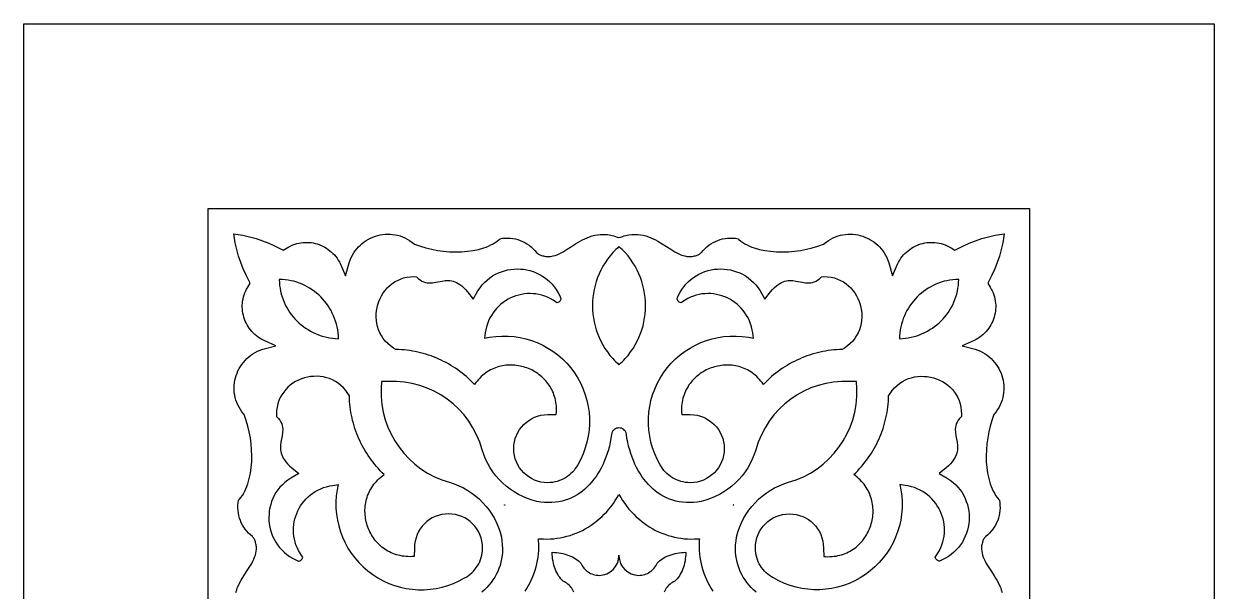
# Model space of a CAD drawing. Extents: x -250 to -100, y 226 to 376.
# Drawn here: x -250.4 to -100.4, y 304.4 to 375.9 of the extents above; entities that cross this region are included whole.
import ezdxf

# ---------------------------------------------------------------- set-up
doc = ezdxf.new("R2010")
doc.units = 0
doc.layers.add('LAYER_1', color=18, linetype='CONTINUOUS')

msp = doc.modelspace()

# ---------------------------------------------------------------- linework, layer by layer
at = {"layer": 'LAYER_1'}
for points in [[(-100.41, 225.89), (-250.41, 225.89), (-250.41, 375.89), (-100.41, 375.89)], [(-123.66, 249.14), (-175.41, 249.14), (-227.16, 249.14), (-227.16, 300.89), (-227.16, 352.64), (-175.41, 352.64), (-123.66, 352.64), (-123.66, 300.89)], [(-175.41, 332.93), (-175.2, 333.12), (-175, 333.31), (-174.81, 333.51), (-174.62, 333.71), (-174.27, 334.12), (-173.94, 334.55), (-173.64, 334.99), (-173.36, 335.44), (-173.12, 335.9), (-172.89, 336.38), (-172.7, 336.86), (-172.53, 337.35), (-172.38, 337.85), (-172.27, 338.35), (-172.18, 338.86), (-172.11, 339.37), (-172.07, 339.88), (-172.06, 340.39), (-172.07, 340.91), (-172.11, 341.42), (-172.18, 341.93), (-172.27, 342.43), (-172.39, 342.94), (-172.53, 343.43), (-172.7, 343.92), (-172.9, 344.4), (-173.12, 344.87), (-173.37, 345.34), (-173.65, 345.79), (-173.95, 346.22), (-174.27, 346.65), (-174.62, 347.06), (-174.81, 347.26), (-175, 347.45), (-175.2, 347.64), (-175.41, 347.83), (-175.61, 347.64), (-175.81, 347.45), (-176.19, 347.06), (-176.54, 346.65), (-176.87, 346.22), (-177.17, 345.79), (-177.44, 345.34), (-177.69, 344.87), (-177.91, 344.4), (-178.11, 343.92), (-178.28, 343.43), (-178.42, 342.94), (-178.54, 342.43), (-178.63, 341.93), (-178.7, 341.42), (-178.74, 340.91), (-178.75, 340.39), (-178.74, 339.88), (-178.7, 339.37), (-178.64, 338.86), (-178.55, 338.35), (-178.43, 337.85), (-178.29, 337.35), (-178.12, 336.86), (-177.92, 336.38), (-177.7, 335.9), (-177.45, 335.44), (-177.18, 334.99), (-176.87, 334.55), (-176.55, 334.12), (-176.19, 333.71), (-176.01, 333.51), (-175.81, 333.31), (-175.61, 333.12)], [(-210.74, 336.22), (-210.76, 336.6), (-210.79, 336.98), (-210.85, 337.35), (-210.92, 337.71), (-211.01, 338.07), (-211.11, 338.43), (-211.24, 338.77), (-211.37, 339.11), (-211.53, 339.44), (-211.69, 339.76), (-211.88, 340.07), (-212.07, 340.37), (-212.28, 340.67), (-212.5, 340.95), (-212.74, 341.22), (-212.98, 341.48), (-213.24, 341.73), (-213.51, 341.96), (-213.79, 342.18), (-214.08, 342.39), (-214.39, 342.59), (-214.7, 342.77), (-215.01, 342.94), (-215.34, 343.09), (-215.68, 343.23), (-216.02, 343.34), (-216.37, 343.45), (-216.73, 343.53), (-217.09, 343.6), (-217.46, 343.65), (-217.84, 343.68), (-218.22, 343.7), (-218.2, 343.32), (-218.17, 342.94), (-218.12, 342.57), (-218.05, 342.21), (-217.97, 341.85), (-217.86, 341.5), (-217.74, 341.16), (-217.61, 340.82), (-217.46, 340.5), (-217.29, 340.18), (-217.11, 339.87), (-216.91, 339.57), (-216.7, 339.28), (-216.48, 338.99), (-216.24, 338.73), (-216, 338.47), (-215.74, 338.22), (-215.47, 337.98), (-215.18, 337.76), (-214.89, 337.55), (-214.59, 337.36), (-214.28, 337.18), (-213.96, 337.01), (-213.63, 336.86), (-213.29, 336.72), (-212.94, 336.6), (-212.59, 336.49), (-212.23, 336.4), (-211.87, 336.33), (-211.5, 336.28), (-211.12, 336.24)], [(-132.6, 343.7), (-132.98, 343.68), (-133.35, 343.65), (-133.72, 343.6), (-134.08, 343.53), (-134.44, 343.45), (-134.79, 343.34), (-135.14, 343.23), (-135.47, 343.09), (-135.8, 342.94), (-136.12, 342.77), (-136.43, 342.59), (-136.73, 342.39), (-137.02, 342.18), (-137.3, 341.96), (-137.57, 341.73), (-137.83, 341.48), (-138.08, 341.22), (-138.31, 340.95), (-138.53, 340.67), (-138.74, 340.37), (-138.94, 340.07), (-139.12, 339.76), (-139.29, 339.44), (-139.44, 339.11), (-139.58, 338.77), (-139.7, 338.43), (-139.81, 338.07), (-139.89, 337.71), (-139.97, 337.35), (-140.02, 336.98), (-140.06, 336.6), (-140.07, 336.22), (-139.69, 336.24), (-139.32, 336.28), (-138.95, 336.33), (-138.58, 336.4), (-138.22, 336.49), (-137.87, 336.6), (-137.52, 336.72), (-137.19, 336.86), (-136.86, 337.01), (-136.54, 337.18), (-136.22, 337.36), (-135.92, 337.55), (-135.63, 337.76), (-135.35, 337.98), (-135.08, 338.22), (-134.82, 338.47), (-134.57, 338.73), (-134.33, 338.99), (-134.11, 339.28), (-133.9, 339.57), (-133.71, 339.87), (-133.52, 340.18), (-133.36, 340.5), (-133.21, 340.82), (-133.07, 341.16), (-132.95, 341.5), (-132.85, 341.85), (-132.76, 342.21), (-132.69, 342.57), (-132.64, 342.94), (-132.61, 343.32)], [(-189.78, 315.26), (-189.8, 315.25), (-189.82, 315.26), (-189.83, 315.28), (-189.82, 315.3), (-189.79, 315.31), (-189.78, 315.3), (-189.77, 315.28)], [(-161.04, 315.26), (-161.01, 315.25), (-160.99, 315.26), (-160.99, 315.28), (-160.99, 315.3), (-161.02, 315.31), (-161.04, 315.3), (-161.04, 315.28)], [(-175.41, 308.91), (-175.41, 308.89), (-175.41, 308.91), (-175.41, 308.95)]]:
    msp.add_lwpolyline(points, close=True, dxfattribs=at)
for points in [[(-223.68, 304.27), (-223.58, 304.59), (-223.46, 304.9), (-223.32, 305.21), (-223.18, 305.5), (-223.02, 305.79), (-222.69, 306.35), (-222.34, 306.88), (-222, 307.41), (-221.84, 307.67), (-221.69, 307.92), (-221.55, 308.18), (-221.43, 308.43), (-221.32, 308.69), (-221.23, 308.94), (-221.16, 309.2), (-221.11, 309.46), (-221.09, 309.72), (-221.09, 309.99), (-221.11, 310.12), (-221.13, 310.26), (-221.16, 310.4), (-221.2, 310.53), (-221.23, 310.64), (-221.26, 310.75), (-221.3, 310.85), (-221.35, 310.95), (-221.41, 311.05), (-221.47, 311.14), (-221.54, 311.22), (-221.61, 311.3), (-221.86, 311.51), (-222.1, 311.73), (-222.31, 311.96), (-222.51, 312.21), (-222.69, 312.48), (-222.85, 312.75), (-223, 313.04), (-223.12, 313.33), (-223.22, 313.63), (-223.3, 313.94), (-223.37, 314.25), (-223.41, 314.57), (-223.42, 314.9), (-223.42, 315.22), (-223.39, 315.55), (-223.34, 315.88), (-223.34, 315.88), (-223.23, 315.99), (-223.04, 316.23), (-222.86, 316.48), (-222.7, 316.75), (-222.55, 317.03), (-222.41, 317.32), (-222.29, 317.62), (-222.18, 317.94), (-221.99, 318.59), (-221.85, 319.28), (-221.75, 319.99), (-221.69, 320.72), (-221.68, 321.47), (-221.7, 322.23), (-221.76, 322.99), (-221.86, 323.75), (-222, 324.49), (-222.17, 325.22), (-222.38, 325.93), (-222.64, 326.66), (-222.92, 327.01), (-223.12, 327.29), (-223.29, 327.58), (-223.44, 327.88), (-223.57, 328.18), (-223.68, 328.49), (-223.77, 328.8), (-223.83, 329.11), (-223.88, 329.42), (-223.9, 329.74), (-223.91, 330.05), (-223.9, 330.37), (-223.86, 330.68), (-223.81, 330.99), (-223.74, 331.29), (-223.65, 331.59), (-223.54, 331.89), (-223.42, 332.18), (-223.27, 332.46), (-223.11, 332.73), (-222.94, 332.99), (-222.74, 333.24), (-222.53, 333.48), (-222.31, 333.71), (-222.06, 333.93), (-221.81, 334.13), (-221.53, 334.31), (-221.25, 334.48), (-220.94, 334.64), (-220.63, 334.77), (-220.29, 334.89), (-218.66, 335.34), (-220.14, 335.99), (-220.4, 336.12), (-220.64, 336.26), (-220.86, 336.41), (-221.08, 336.57), (-221.29, 336.75), (-221.48, 336.93), (-221.66, 337.12), (-221.83, 337.32), (-221.99, 337.53), (-222.14, 337.74), (-222.27, 337.97), (-222.39, 338.2), (-222.5, 338.43), (-222.59, 338.67), (-222.67, 338.92), (-222.74, 339.17), (-222.8, 339.42), (-222.84, 339.67), (-222.86, 339.93), (-222.88, 340.19), (-222.88, 340.45), (-222.86, 340.71), (-222.83, 340.96), (-222.78, 341.22), (-222.72, 341.48), (-222.65, 341.73), (-222.56, 341.99), (-222.45, 342.24), (-222.33, 342.48), (-222.19, 342.72), (-221.88, 343.2), (-222.4, 344.22), (-222.75, 345.01), (-223.07, 345.81), (-223.34, 346.62), (-223.58, 347.45), (-223.77, 348.29), (-223.92, 349.15), (-223.95, 349.43), (-223.95, 349.43), (-223.95, 349.43), (-223.67, 349.4), (-222.81, 349.25), (-221.97, 349.06), (-221.14, 348.83), (-220.33, 348.55), (-219.53, 348.24), (-218.74, 347.88), (-217.72, 347.36), (-217.24, 347.67), (-217, 347.81), (-216.75, 347.93), (-216.51, 348.04), (-216.25, 348.13), (-216, 348.2), (-215.74, 348.26), (-215.48, 348.31), (-215.22, 348.34), (-214.96, 348.36), (-214.7, 348.36), (-214.45, 348.35), (-214.19, 348.32), (-213.94, 348.28), (-213.68, 348.22), (-213.43, 348.16), (-213.19, 348.07), (-212.95, 347.98), (-212.72, 347.87), (-212.49, 347.75), (-212.26, 347.62), (-212.05, 347.47), (-211.84, 347.31), (-211.64, 347.14), (-211.45, 346.96), (-211.26, 346.77), (-211.09, 346.56), (-210.93, 346.35), (-210.78, 346.12), (-210.64, 345.88), (-210.51, 345.63), (-209.86, 344.14), (-209.4, 345.78), (-209.29, 346.11), (-209.15, 346.43), (-209, 346.73), (-208.83, 347.02), (-208.65, 347.29), (-208.45, 347.55), (-208.23, 347.79), (-208, 348.01), (-207.76, 348.22), (-207.51, 348.42), (-207.25, 348.6), (-206.98, 348.76), (-206.7, 348.9), (-206.41, 349.02), (-206.11, 349.13), (-205.81, 349.22), (-205.51, 349.29), (-205.2, 349.34), (-204.88, 349.38), (-204.57, 349.39), (-204.25, 349.39), (-203.94, 349.36), (-203.63, 349.31), (-203.31, 349.25), (-203, 349.16), (-202.7, 349.05), (-202.4, 348.92), (-202.1, 348.77), (-201.81, 348.6), (-201.53, 348.4), (-201.18, 348.12), (-200.44, 347.86), (-199.74, 347.65), (-199.01, 347.48), (-198.26, 347.35), (-197.51, 347.25), (-196.75, 347.18), (-195.99, 347.16), (-195.24, 347.18), (-194.51, 347.23), (-193.79, 347.33), (-193.11, 347.47), (-192.46, 347.66), (-192.14, 347.77), (-191.84, 347.89), (-191.55, 348.03), (-191.27, 348.18), (-191, 348.34), (-190.75, 348.52), (-190.51, 348.71), (-190.4, 348.82), (-190.4, 348.82), (-190.07, 348.87), (-189.74, 348.9), (-189.42, 348.9), (-189.09, 348.89), (-188.77, 348.85), (-188.46, 348.79), (-188.15, 348.7), (-187.85, 348.6), (-187.55, 348.48), (-187.27, 348.34), (-187, 348.17), (-186.73, 347.99), (-186.48, 347.79), (-186.25, 347.58), (-186.02, 347.34), (-185.82, 347.09), (-185.74, 347.02), (-185.65, 346.95), (-185.56, 346.89), (-185.47, 346.84), (-185.37, 346.79), (-185.27, 346.74), (-185.16, 346.71), (-185.05, 346.68), (-184.91, 346.64), (-184.78, 346.61), (-184.64, 346.59), (-184.51, 346.58), (-184.24, 346.57), (-183.98, 346.59), (-183.72, 346.64), (-183.46, 346.71), (-183.2, 346.8), (-182.95, 346.91), (-182.69, 347.04), (-182.44, 347.17), (-181.93, 347.49), (-181.4, 347.82), (-180.87, 348.17), (-180.59, 348.34), (-180.31, 348.5), (-180.02, 348.66), (-179.72, 348.81), (-179.42, 348.94), (-179.11, 349.06), (-178.79, 349.17), (-178.46, 349.25), (-178.12, 349.31), (-177.77, 349.35), (-177.41, 349.36), (-177.04, 349.35), (-176.85, 349.33), (-176.65, 349.3), (-176.45, 349.26), (-176.25, 349.22), (-176.05, 349.17), (-175.84, 349.1), (-175.62, 349.03), (-175.41, 348.95), (-175.19, 349.03), (-174.98, 349.1), (-174.77, 349.17), (-174.56, 349.22), (-174.36, 349.26), (-174.16, 349.3), (-173.78, 349.35), (-173.4, 349.36), (-173.04, 349.35), (-172.69, 349.31), (-172.35, 349.25), (-172.02, 349.17), (-171.7, 349.06), (-171.39, 348.94), (-171.09, 348.81), (-170.79, 348.66), (-170.51, 348.5), (-169.95, 348.17), (-169.41, 347.82), (-168.89, 347.49), (-168.63, 347.33), (-168.37, 347.17), (-168.12, 347.04), (-167.86, 346.91), (-167.61, 346.8), (-167.35, 346.71), (-167.1, 346.64), (-166.84, 346.59), (-166.57, 346.57), (-166.31, 346.58), (-166.17, 346.59), (-166.04, 346.61), (-165.9, 346.64), (-165.76, 346.68), (-165.65, 346.71), (-165.55, 346.74), (-165.44, 346.79), (-165.35, 346.84), (-165.25, 346.89), (-165.16, 346.95), (-165.08, 347.02), (-165, 347.09), (-164.79, 347.34), (-164.57, 347.58), (-164.33, 347.79), (-164.08, 347.99), (-163.82, 348.17), (-163.54, 348.34), (-163.26, 348.48), (-162.97, 348.6), (-162.67, 348.7), (-162.36, 348.79), (-162.04, 348.85), (-161.72, 348.89), (-161.4, 348.9), (-161.07, 348.9), (-160.74, 348.87), (-160.41, 348.82), (-160.41, 348.82), (-160.3, 348.71), (-160.06, 348.52), (-159.81, 348.34), (-159.55, 348.18), (-159.27, 348.03), (-158.98, 347.89), (-158.67, 347.77), (-158.36, 347.66), (-157.71, 347.47), (-157.02, 347.33), (-156.31, 347.23), (-155.57, 347.18), (-154.82, 347.16), (-154.06, 347.18), (-153.3, 347.25), (-152.55, 347.35), (-151.8, 347.48), (-151.08, 347.65), (-150.37, 347.86), (-149.63, 348.12), (-149.29, 348.4), (-149, 348.6), (-148.71, 348.77), (-148.42, 348.92), (-148.11, 349.05), (-147.81, 349.16), (-147.5, 349.25), (-147.19, 349.31), (-146.87, 349.36), (-146.56, 349.39), (-146.24, 349.39), (-145.93, 349.38), (-145.62, 349.34), (-145.31, 349.29), (-145, 349.22), (-144.7, 349.13), (-144.41, 349.02), (-144.12, 348.9), (-143.84, 348.76), (-143.57, 348.6), (-143.3, 348.42), (-143.05, 348.22), (-142.81, 348.01), (-142.58, 347.79), (-142.37, 347.55), (-142.17, 347.29), (-141.98, 347.02), (-141.81, 346.73), (-141.66, 346.43), (-141.53, 346.11), (-141.41, 345.78), (-140.96, 344.14), (-140.3, 345.63), (-140.18, 345.88), (-140.04, 346.12), (-139.89, 346.35), (-139.72, 346.56), (-139.55, 346.77), (-139.37, 346.96), (-139.18, 347.14), (-138.98, 347.31), (-138.77, 347.47), (-138.55, 347.62), (-138.33, 347.75), (-138.1, 347.87), (-137.86, 347.98), (-137.62, 348.07), (-137.38, 348.16), (-137.13, 348.22), (-136.88, 348.28), (-136.62, 348.32), (-136.37, 348.35), (-136.11, 348.36), (-135.85, 348.36), (-135.59, 348.34), (-135.33, 348.31), (-135.07, 348.26), (-134.82, 348.2), (-134.56, 348.13), (-134.31, 348.04), (-134.06, 347.93), (-133.81, 347.81), (-133.57, 347.67), (-133.09, 347.36), (-132.07, 347.88), (-131.29, 348.24), (-130.49, 348.55), (-129.67, 348.83), (-128.84, 349.06), (-128, 349.25), (-127.15, 349.4), (-126.86, 349.43), (-126.86, 349.43), (-126.86, 349.43), (-126.9, 349.15), (-127.05, 348.29), (-127.24, 347.45), (-127.47, 346.62), (-127.74, 345.81), (-128.06, 345.01), (-128.41, 344.22), (-128.94, 343.2), (-128.63, 342.72), (-128.49, 342.48), (-128.37, 342.24), (-128.26, 341.99), (-128.17, 341.73), (-128.09, 341.48), (-128.03, 341.22), (-127.99, 340.96), (-127.95, 340.71), (-127.94, 340.45), (-127.94, 340.19), (-127.95, 339.93), (-127.98, 339.67), (-128.02, 339.42), (-128.07, 339.17), (-128.14, 338.92), (-128.22, 338.67), (-128.32, 338.43), (-128.42, 338.2), (-128.54, 337.97), (-128.68, 337.74), (-128.82, 337.53), (-128.98, 337.32), (-129.15, 337.12), (-129.33, 336.93), (-129.53, 336.75), (-129.73, 336.57), (-129.95, 336.41), (-130.18, 336.26), (-130.42, 336.12), (-130.67, 335.99), (-132.15, 335.34), (-130.52, 334.89), (-130.19, 334.77), (-129.87, 334.64), (-129.57, 334.48), (-129.28, 334.31), (-129.01, 334.13), (-128.75, 333.93), (-128.51, 333.71), (-128.28, 333.48), (-128.07, 333.24), (-127.88, 332.99), (-127.7, 332.73), (-127.54, 332.46), (-127.4, 332.18), (-127.27, 331.89), (-127.16, 331.59), (-127.07, 331.29), (-127, 330.99), (-126.95, 330.68), (-126.92, 330.37), (-126.9, 330.05), (-126.91, 329.74), (-126.94, 329.42), (-126.98, 329.11), (-127.05, 328.8), (-127.14, 328.49), (-127.24, 328.18), (-127.37, 327.88), (-127.52, 327.58), (-127.7, 327.29), (-127.89, 327.01), (-128.17, 326.66), (-128.44, 325.93), (-128.64, 325.22), (-128.81, 324.49), (-128.95, 323.75), (-129.05, 322.99), (-129.11, 322.23), (-129.14, 321.47), (-129.12, 320.72), (-129.06, 319.99), (-128.96, 319.28), (-128.82, 318.59), (-128.64, 317.94), (-128.52, 317.62), (-128.4, 317.32), (-128.26, 317.03), (-128.11, 316.75), (-127.95, 316.48), (-127.77, 316.23), (-127.58, 315.99), (-127.48, 315.88), (-127.48, 315.88), (-127.43, 315.55), (-127.4, 315.22), (-127.39, 314.9), (-127.41, 314.57), (-127.45, 314.25), (-127.51, 313.94), (-127.59, 313.63), (-127.69, 313.33), (-127.82, 313.04), (-127.96, 312.75), (-128.12, 312.48), (-128.3, 312.21), (-128.5, 311.96), (-128.72, 311.73), (-128.95, 311.51), (-129.2, 311.3), (-129.27, 311.22), (-129.34, 311.14), (-129.4, 311.05), (-129.46, 310.95), (-129.51, 310.85), (-129.55, 310.75), (-129.59, 310.64), (-129.62, 310.53), (-129.65, 310.4), (-129.68, 310.26), (-129.71, 310.12), (-129.72, 309.99), (-129.73, 309.72), (-129.7, 309.46), (-129.66, 309.2), (-129.59, 308.94), (-129.5, 308.69), (-129.39, 308.43), (-129.26, 308.18), (-129.12, 307.92), (-128.81, 307.41), (-128.47, 306.88), (-128.13, 306.35), (-127.96, 306.07), (-127.79, 305.79), (-127.64, 305.5), (-127.49, 305.21), (-127.35, 304.9), (-127.23, 304.59), (-127.13, 304.27)], [(-187.25, 304.41), (-187.02, 304.76), (-186.8, 305.13), (-186.6, 305.5), (-186.42, 305.89), (-186.25, 306.27), (-186.1, 306.67), (-185.96, 307.06), (-185.84, 307.47), (-185.74, 307.87), (-185.66, 308.28), (-185.59, 308.7), (-185.54, 309.12), (-185.51, 309.54), (-185.5, 309.96), (-185.51, 310.38), (-185.53, 310.81), (-185.55, 311.03), (-185.32, 311.01), (-184.9, 310.99), (-184.48, 310.98), (-184.05, 311), (-183.63, 311.03), (-183.22, 311.08), (-182.8, 311.14), (-182.39, 311.23), (-181.98, 311.33), (-181.58, 311.44), (-181.18, 311.58), (-180.79, 311.73), (-180.4, 311.9), (-180.02, 312.08), (-179.65, 312.28), (-179.28, 312.5), (-178.92, 312.73), (-178.57, 312.97), (-178.23, 313.23), (-177.9, 313.51), (-177.58, 313.8), (-177.26, 314.11), (-176.96, 314.42), (-176.67, 314.76), (-176.39, 315.1), (-176.12, 315.46), (-175.87, 315.84), (-175.62, 316.22), (-175.41, 316.6), (-175.19, 316.22), (-174.95, 315.84), (-174.69, 315.46), (-174.43, 315.1), (-174.15, 314.76), (-173.85, 314.42), (-173.55, 314.11), (-173.24, 313.8), (-172.92, 313.51), (-172.58, 313.23), (-172.24, 312.97), (-171.89, 312.73), (-171.53, 312.5), (-171.16, 312.28), (-170.79, 312.08), (-170.41, 311.9), (-170.02, 311.73), (-169.63, 311.58), (-169.23, 311.44), (-168.83, 311.33), (-168.42, 311.23), (-168.01, 311.14), (-167.6, 311.08), (-167.18, 311.03), (-166.76, 311), (-166.34, 310.98), (-165.91, 310.99), (-165.49, 311.01), (-165.26, 311.03), (-165.29, 310.81), (-165.31, 310.38), (-165.31, 309.96), (-165.3, 309.54), (-165.27, 309.12), (-165.22, 308.7), (-165.15, 308.28), (-165.07, 307.87), (-164.97, 307.47), (-164.85, 307.06), (-164.72, 306.67), (-164.56, 306.27), (-164.4, 305.89), (-164.21, 305.5), (-164.01, 305.13), (-163.8, 304.76), (-163.57, 304.41)]]:
    msp.add_lwpolyline(points, dxfattribs=at)
for points in [[(-183.31, 326.68), (-183.29, 326.95), (-183.28, 327.22), (-183.28, 327.48), (-183.3, 327.74), (-183.32, 327.99), (-183.36, 328.23), (-183.41, 328.48), (-183.46, 328.71), (-183.53, 328.94), (-183.6, 329.17), (-183.68, 329.39), (-183.78, 329.6), (-183.88, 329.81), (-183.99, 330.01), (-184.1, 330.21), (-184.23, 330.4), (-184.36, 330.58), (-184.5, 330.76), (-184.64, 330.93), (-184.79, 331.1), (-184.95, 331.26), (-185.12, 331.41), (-185.29, 331.55), (-185.46, 331.69), (-185.64, 331.82), (-185.83, 331.95), (-186.01, 332.06), (-186.21, 332.17), (-186.41, 332.28), (-186.61, 332.37), (-186.81, 332.46), (-187.02, 332.54), (-187.23, 332.61), (-187.44, 332.68), (-187.66, 332.73), (-187.87, 332.78), (-188.09, 332.82), (-188.31, 332.85), (-188.53, 332.88), (-188.76, 332.89), (-188.98, 332.9), (-189.2, 332.9), (-189.43, 332.89), (-189.65, 332.87), (-189.87, 332.84), (-190.09, 332.8), (-190.31, 332.76), (-190.53, 332.7), (-190.75, 332.63), (-190.96, 332.56), (-191.18, 332.48), (-191.39, 332.38), (-191.6, 332.28), (-191.8, 332.17), (-192, 332.04), (-192.2, 331.91), (-192.39, 331.77), (-192.58, 331.61), (-192.77, 331.45), (-192.95, 331.27), (-193.12, 331.09), (-193.29, 330.89), (-193.46, 330.69), (-193.62, 330.47), (-193.86, 330.72), (-194.11, 330.97), (-194.37, 331.21), (-194.63, 331.44), (-194.9, 331.66), (-195.17, 331.88), (-195.45, 332.09), (-195.73, 332.3), (-196.01, 332.49), (-196.3, 332.68), (-196.6, 332.86), (-196.9, 333.04), (-197.2, 333.21), (-197.51, 333.36), (-197.82, 333.52), (-198.13, 333.66), (-198.45, 333.8), (-198.77, 333.92), (-199.09, 334.05), (-199.42, 334.16), (-199.75, 334.26), (-200.08, 334.36), (-200.42, 334.45), (-200.76, 334.53), (-201.1, 334.6), (-201.44, 334.66), (-201.78, 334.72), (-202.13, 334.76), (-202.48, 334.8), (-202.83, 334.83), (-203.18, 334.85), (-203.53, 334.87), (-203.53, 334.87), (-203.83, 335.04), (-204.21, 335.32), (-204.55, 335.61), (-204.86, 335.93), (-205.12, 336.26), (-205.35, 336.61), (-205.55, 336.98), (-205.7, 337.35), (-205.83, 337.74), (-205.92, 338.13), (-205.98, 338.53), (-206, 338.93), (-206, 339.34), (-205.96, 339.74), (-205.89, 340.14), (-205.79, 340.53), (-205.67, 340.91), (-205.51, 341.29), (-205.33, 341.64), (-205.12, 341.99), (-204.88, 342.31), (-204.62, 342.61), (-204.33, 342.89), (-204.02, 343.15), (-203.69, 343.37), (-203.33, 343.57), (-202.95, 343.74), (-202.55, 343.87), (-202.13, 343.97), (-201.68, 344.03), (-201.22, 344.05), (-200.91, 344.03), (-200.87, 343.98), (-200.67, 343.78), (-200.46, 343.62), (-200.24, 343.49), (-200.02, 343.39), (-199.79, 343.32), (-199.56, 343.28), (-199.33, 343.26), (-198.91, 343.28), (-198.49, 343.34), (-197.69, 343.49), (-197.3, 343.54), (-196.9, 343.55), (-196.71, 343.54), (-196.51, 343.51), (-196.32, 343.46), (-196.11, 343.39), (-195.9, 343.31), (-195.69, 343.19), (-195.46, 343.05), (-195.23, 342.87), (-194.99, 342.66), (-194.74, 342.41), (-194.48, 342.11), (-193.78, 341.22), (-193.18, 342.25), (-192.92, 342.63), (-192.64, 342.99), (-192.34, 343.31), (-192.02, 343.61), (-191.69, 343.88), (-191.34, 344.12), (-190.98, 344.33), (-190.61, 344.51), (-190.23, 344.66), (-189.84, 344.79), (-189.45, 344.88), (-189.04, 344.95), (-188.64, 345), (-188.23, 345.01), (-187.83, 345), (-187.42, 344.96), (-187.02, 344.89), (-186.63, 344.8), (-186.24, 344.68), (-185.86, 344.53), (-185.49, 344.35), (-185.13, 344.15), (-184.78, 343.93), (-184.45, 343.67), (-184.14, 343.39), (-183.84, 343.09), (-183.57, 342.76), (-183.31, 342.4), (-183.08, 342.02), (-182.87, 341.61), (-182.73, 341.27), (-182.73, 341.22), (-182.77, 341.1), (-182.83, 340.99), (-182.91, 340.9), (-183, 340.82), (-183.11, 340.77), (-183.22, 340.73), (-183.39, 340.86), (-183.72, 341.09), (-184.07, 341.28), (-184.42, 341.45), (-184.77, 341.59), (-185.14, 341.7), (-185.5, 341.79), (-185.87, 341.86), (-186.23, 341.89), (-186.6, 341.91), (-186.97, 341.9), (-187.33, 341.86), (-187.69, 341.8), (-188.04, 341.72), (-188.39, 341.62), (-188.73, 341.5), (-189.06, 341.35), (-189.38, 341.19), (-189.69, 341), (-189.99, 340.79), (-190.28, 340.57), (-190.55, 340.32), (-190.81, 340.06), (-191.05, 339.78), (-191.28, 339.48), (-191.49, 339.16), (-191.67, 338.83), (-191.84, 338.48), (-191.98, 338.11), (-192.1, 337.73), (-192.19, 337.34), (-192.26, 336.95), (-192.37, 336.29), (-191.71, 336.4, -0.639853), (-180.61, 320.34), (-180.61, 320.34), (-180.75, 320.08), (-180.91, 319.85), (-181.07, 319.63), (-181.26, 319.42), (-181.46, 319.22), (-181.67, 319.04), (-181.9, 318.87), (-182.13, 318.71), (-182.38, 318.57), (-182.64, 318.44), (-182.91, 318.34), (-183.19, 318.25), (-183.48, 318.17), (-183.77, 318.12), (-184.08, 318.09), (-184.39, 318.08, -0.413649), (-188.67, 322.37, -0.413948), (-184.39, 326.66), (-184.36, 326.66), (-183.31, 326.68)], [(-147.29, 334.87), (-147.64, 334.85), (-147.99, 334.83), (-148.34, 334.8), (-148.68, 334.76), (-149.03, 334.72), (-149.37, 334.66), (-149.72, 334.6), (-150.06, 334.53), (-150.39, 334.45), (-150.73, 334.36), (-151.06, 334.26), (-151.39, 334.16), (-151.72, 334.05), (-152.04, 333.92), (-152.36, 333.8), (-152.68, 333.66), (-153, 333.52), (-153.31, 333.36), (-153.61, 333.21), (-153.92, 333.04), (-154.22, 332.86), (-154.51, 332.68), (-154.8, 332.49), (-155.09, 332.3), (-155.37, 332.09), (-155.64, 331.88), (-155.92, 331.66), (-156.18, 331.44), (-156.45, 331.21), (-156.7, 330.97), (-156.95, 330.72), (-157.2, 330.47), (-157.36, 330.69), (-157.52, 330.89), (-157.69, 331.09), (-157.87, 331.27), (-158.05, 331.45), (-158.23, 331.61), (-158.42, 331.77), (-158.61, 331.91), (-158.81, 332.04), (-159.01, 332.17), (-159.22, 332.28), (-159.43, 332.38), (-159.64, 332.48), (-159.85, 332.56), (-160.06, 332.63), (-160.28, 332.7), (-160.5, 332.76), (-160.72, 332.8), (-160.94, 332.84), (-161.16, 332.87), (-161.39, 332.89), (-161.61, 332.9), (-161.83, 332.9), (-162.06, 332.89), (-162.28, 332.88), (-162.5, 332.85), (-162.72, 332.82), (-162.94, 332.78), (-163.16, 332.73), (-163.37, 332.68), (-163.58, 332.61), (-163.8, 332.54), (-164, 332.46), (-164.21, 332.37), (-164.41, 332.28), (-164.61, 332.17), (-164.8, 332.06), (-164.99, 331.95), (-165.17, 331.82), (-165.35, 331.69), (-165.53, 331.55), (-165.7, 331.41), (-165.86, 331.26), (-166.02, 331.1), (-166.17, 330.93), (-166.32, 330.76), (-166.46, 330.58), (-166.59, 330.4), (-166.71, 330.21), (-166.83, 330.01), (-166.94, 329.81), (-167.04, 329.6), (-167.13, 329.39), (-167.21, 329.17), (-167.29, 328.94), (-167.35, 328.71), (-167.41, 328.48), (-167.45, 328.23), (-167.49, 327.99), (-167.52, 327.74), (-167.53, 327.48), (-167.53, 327.22), (-167.53, 326.95), (-167.51, 326.68), (-167.51, 326.68), (-166.46, 326.66), (-166.43, 326.66, -0.413948), (-162.14, 322.37, -0.413649), (-166.42, 318.08), (-166.74, 318.09), (-167.04, 318.12), (-167.33, 318.17), (-167.62, 318.25), (-167.9, 318.34), (-168.17, 318.44), (-168.43, 318.57), (-168.68, 318.71), (-168.92, 318.87), (-169.14, 319.04), (-169.36, 319.22), (-169.56, 319.42), (-169.74, 319.63), (-169.91, 319.85), (-170.06, 320.08), (-170.2, 320.34), (-170.21, 320.34, -0.639853), (-159.1, 336.4), (-158.44, 336.29), (-158.56, 336.95), (-158.62, 337.34), (-158.72, 337.73), (-158.84, 338.11), (-158.98, 338.48), (-159.14, 338.83), (-159.33, 339.16), (-159.53, 339.48), (-159.76, 339.78), (-160, 340.06), (-160.26, 340.32), (-160.53, 340.57), (-160.82, 340.79), (-161.12, 341), (-161.43, 341.19), (-161.75, 341.35), (-162.09, 341.5), (-162.43, 341.62), (-162.77, 341.72), (-163.13, 341.8), (-163.48, 341.86), (-163.85, 341.9), (-164.21, 341.91), (-164.58, 341.89), (-164.95, 341.86), (-165.31, 341.79), (-165.68, 341.7), (-166.04, 341.59), (-166.4, 341.45), (-166.75, 341.28), (-167.09, 341.09), (-167.42, 340.86), (-167.59, 340.73), (-167.71, 340.77), (-167.81, 340.82), (-167.91, 340.9), (-167.98, 340.99), (-168.04, 341.1), (-168.08, 341.22), (-168.09, 341.27), (-167.95, 341.61), (-167.74, 342.02), (-167.5, 342.4), (-167.25, 342.76), (-166.97, 343.09), (-166.68, 343.39), (-166.36, 343.67), (-166.03, 343.93), (-165.69, 344.15), (-165.33, 344.35), (-164.96, 344.53), (-164.58, 344.68), (-164.19, 344.8), (-163.79, 344.89), (-163.39, 344.96), (-162.99, 345), (-162.58, 345.01), (-162.17, 345), (-161.77, 344.95), (-161.37, 344.88), (-160.97, 344.79), (-160.58, 344.66), (-160.2, 344.51), (-159.83, 344.33), (-159.47, 344.12), (-159.12, 343.88), (-158.79, 343.61), (-158.47, 343.31), (-158.17, 342.99), (-157.89, 342.63), (-157.63, 342.25), (-157.04, 341.22), (-156.33, 342.11), (-156.07, 342.41), (-155.82, 342.66), (-155.58, 342.87), (-155.35, 343.05), (-155.13, 343.19), (-154.91, 343.31), (-154.7, 343.39), (-154.5, 343.46), (-154.3, 343.51), (-154.1, 343.54), (-153.92, 343.55), (-153.52, 343.54), (-153.13, 343.49), (-152.32, 343.34), (-151.91, 343.28), (-151.48, 343.26), (-151.25, 343.28), (-151.03, 343.32), (-150.8, 343.39), (-150.57, 343.49), (-150.35, 343.62), (-150.14, 343.78), (-149.94, 343.98), (-149.9, 344.03), (-149.6, 344.05), (-149.13, 344.03), (-148.68, 343.97), (-148.26, 343.87), (-147.86, 343.74), (-147.48, 343.57), (-147.13, 343.37), (-146.79, 343.15), (-146.48, 342.89), (-146.2, 342.61), (-145.93, 342.31), (-145.7, 341.99), (-145.49, 341.64), (-145.3, 341.29), (-145.15, 340.91), (-145.02, 340.53), (-144.92, 340.14), (-144.85, 339.74), (-144.82, 339.34), (-144.81, 338.93), (-144.84, 338.53), (-144.89, 338.13), (-144.98, 337.74), (-145.11, 337.35), (-145.27, 336.98), (-145.46, 336.61), (-145.69, 336.26), (-145.96, 335.93), (-146.26, 335.61), (-146.6, 335.32), (-146.98, 335.04), (-147.29, 334.87)], [(-201.2, 308.79), (-201.47, 308.77), (-201.74, 308.76), (-202, 308.77), (-202.25, 308.78), (-202.51, 308.81), (-202.75, 308.84), (-202.99, 308.89), (-203.23, 308.94), (-203.46, 309.01), (-203.68, 309.08), (-203.9, 309.17), (-204.12, 309.26), (-204.33, 309.36), (-204.53, 309.47), (-204.73, 309.58), (-204.92, 309.71), (-205.1, 309.84), (-205.28, 309.98), (-205.45, 310.12), (-205.61, 310.28), (-205.77, 310.43), (-205.93, 310.6), (-206.07, 310.77), (-206.21, 310.94), (-206.34, 311.12), (-206.47, 311.31), (-206.58, 311.5), (-206.69, 311.69), (-206.79, 311.89), (-206.89, 312.09), (-206.98, 312.29), (-207.06, 312.5), (-207.13, 312.71), (-207.19, 312.92), (-207.25, 313.14), (-207.3, 313.36), (-207.34, 313.57), (-207.37, 313.8), (-207.4, 314.02), (-207.41, 314.24), (-207.42, 314.46), (-207.42, 314.68), (-207.41, 314.91), (-207.39, 315.13), (-207.36, 315.35), (-207.32, 315.57), (-207.27, 315.79), (-207.22, 316.01), (-207.15, 316.23), (-207.08, 316.45), (-206.99, 316.66), (-206.9, 316.87), (-206.8, 317.08), (-206.68, 317.28), (-206.56, 317.48), (-206.43, 317.68), (-206.28, 317.88), (-206.13, 318.06), (-205.97, 318.25), (-205.79, 318.43), (-205.61, 318.61), (-205.41, 318.78), (-205.21, 318.94), (-204.99, 319.1), (-205.24, 319.34), (-205.49, 319.59), (-205.73, 319.85), (-205.96, 320.11), (-206.18, 320.38), (-206.4, 320.65), (-206.61, 320.93), (-206.81, 321.21), (-207.01, 321.5), (-207.2, 321.79), (-207.38, 322.08), (-207.56, 322.38), (-207.72, 322.68), (-207.88, 322.99), (-208.03, 323.3), (-208.18, 323.61), (-208.31, 323.93), (-208.44, 324.25), (-208.56, 324.58), (-208.68, 324.9), (-208.78, 325.23), (-208.88, 325.57), (-208.97, 325.9), (-209.05, 326.24), (-209.12, 326.58), (-209.18, 326.92), (-209.24, 327.27), (-209.28, 327.61), (-209.32, 327.96), (-209.35, 328.31), (-209.37, 328.66), (-209.38, 329.01), (-209.38, 329.01), (-209.56, 329.31), (-209.84, 329.69), (-210.13, 330.04), (-210.45, 330.34), (-210.78, 330.61), (-211.13, 330.83), (-211.5, 331.03), (-211.87, 331.19), (-212.26, 331.31), (-212.65, 331.4), (-213.05, 331.46), (-213.45, 331.49), (-213.86, 331.48), (-214.26, 331.44), (-214.66, 331.37), (-215.05, 331.28), (-215.43, 331.15), (-215.8, 330.99), (-216.16, 330.81), (-216.5, 330.6), (-216.83, 330.36), (-217.13, 330.1), (-217.41, 329.81), (-217.66, 329.5), (-217.89, 329.17), (-218.09, 328.81), (-218.26, 328.43), (-218.39, 328.03), (-218.49, 327.61), (-218.55, 327.17), (-218.57, 326.7), (-218.55, 326.4), (-218.5, 326.35), (-218.3, 326.15), (-218.14, 325.94), (-218.01, 325.72), (-217.91, 325.5), (-217.84, 325.27), (-217.8, 325.04), (-217.78, 324.81), (-217.8, 324.39), (-217.86, 323.97), (-218.01, 323.17), (-218.06, 322.78), (-218.07, 322.38), (-218.05, 322.19), (-218.02, 322), (-217.98, 321.8), (-217.91, 321.6), (-217.82, 321.39), (-217.71, 321.17), (-217.56, 320.95), (-217.39, 320.71), (-217.18, 320.47), (-216.92, 320.22), (-216.63, 319.96), (-215.73, 319.26), (-216.77, 318.67), (-217.15, 318.4), (-217.51, 318.12), (-217.83, 317.82), (-218.13, 317.51), (-218.4, 317.17), (-218.63, 316.83), (-218.84, 316.47), (-219.02, 316.09), (-219.18, 315.71), (-219.3, 315.32), (-219.4, 314.93), (-219.47, 314.53), (-219.51, 314.12), (-219.53, 313.72), (-219.52, 313.31), (-219.48, 312.91), (-219.41, 312.5), (-219.31, 312.11), (-219.19, 311.72), (-219.05, 311.34), (-218.87, 310.97), (-218.67, 310.61), (-218.44, 310.26), (-218.19, 309.93), (-217.91, 309.62), (-217.61, 309.32), (-217.27, 309.05), (-216.92, 308.79), (-216.53, 308.56), (-216.12, 308.35), (-215.79, 308.21), (-215.74, 308.21), (-215.62, 308.25), (-215.51, 308.31), (-215.42, 308.39), (-215.34, 308.48), (-215.29, 308.59), (-215.25, 308.7), (-215.38, 308.87), (-215.6, 309.21), (-215.8, 309.55), (-215.97, 309.9), (-216.11, 310.26), (-216.22, 310.62), (-216.31, 310.98), (-216.37, 311.35), (-216.41, 311.72), (-216.43, 312.08), (-216.41, 312.45), (-216.38, 312.81), (-216.32, 313.17), (-216.24, 313.52), (-216.14, 313.87), (-216.02, 314.21), (-215.87, 314.54), (-215.7, 314.86), (-215.52, 315.18), (-215.31, 315.48), (-215.08, 315.76), (-214.84, 316.04), (-214.58, 316.29), (-214.29, 316.54), (-213.99, 316.76), (-213.68, 316.97), (-213.34, 317.15), (-212.99, 317.32), (-212.63, 317.46), (-212.25, 317.58), (-211.86, 317.67), (-211.46, 317.74), (-210.81, 317.85), (-210.92, 317.2, 0.639853), (-194.86, 306.09), (-194.85, 306.09), (-194.6, 306.24), (-194.37, 306.39), (-194.15, 306.56), (-193.94, 306.74), (-193.74, 306.94), (-193.56, 307.15), (-193.39, 307.38), (-193.23, 307.62), (-193.09, 307.86), (-192.96, 308.12), (-192.85, 308.4), (-192.76, 308.67), (-192.69, 308.96), (-192.64, 309.26), (-192.61, 309.56), (-192.6, 309.87, 0.413649), (-196.89, 314.16, 0.413948), (-201.18, 309.87), (-201.17, 309.84), (-201.2, 308.79)], [(-149.61, 308.79), (-149.34, 308.77), (-149.08, 308.76), (-148.82, 308.77), (-148.56, 308.78), (-148.31, 308.81), (-148.06, 308.84), (-147.82, 308.89), (-147.58, 308.94), (-147.35, 309.01), (-147.13, 309.08), (-146.91, 309.17), (-146.7, 309.26), (-146.49, 309.36), (-146.28, 309.47), (-146.09, 309.58), (-145.9, 309.71), (-145.71, 309.84), (-145.54, 309.98), (-145.36, 310.12), (-145.2, 310.28), (-145.04, 310.43), (-144.89, 310.6), (-144.74, 310.77), (-144.6, 310.94), (-144.47, 311.12), (-144.35, 311.31), (-144.23, 311.5), (-144.12, 311.69), (-144.02, 311.89), (-143.92, 312.09), (-143.84, 312.29), (-143.76, 312.5), (-143.68, 312.71), (-143.62, 312.92), (-143.56, 313.14), (-143.51, 313.36), (-143.47, 313.57), (-143.44, 313.8), (-143.42, 314.02), (-143.4, 314.24), (-143.4, 314.46), (-143.4, 314.68), (-143.41, 314.91), (-143.43, 315.13), (-143.46, 315.35), (-143.49, 315.57), (-143.54, 315.79), (-143.6, 316.01), (-143.66, 316.23), (-143.74, 316.45), (-143.82, 316.66), (-143.91, 316.87), (-144.02, 317.08), (-144.13, 317.28), (-144.25, 317.48), (-144.39, 317.68), (-144.53, 317.88), (-144.68, 318.06), (-144.85, 318.25), (-145.02, 318.43), (-145.21, 318.61), (-145.4, 318.78), (-145.61, 318.94), (-145.82, 319.1), (-145.57, 319.34), (-145.33, 319.59), (-145.09, 319.85), (-144.86, 320.11), (-144.63, 320.38), (-144.41, 320.65), (-144.2, 320.93), (-144, 321.21), (-143.8, 321.5), (-143.61, 321.79), (-143.43, 322.08), (-143.26, 322.38), (-143.09, 322.68), (-142.93, 322.99), (-142.78, 323.3), (-142.64, 323.61), (-142.5, 323.93), (-142.37, 324.25), (-142.25, 324.58), (-142.14, 324.9), (-142.03, 325.23), (-141.94, 325.57), (-141.85, 325.9), (-141.77, 326.24), (-141.7, 326.58), (-141.63, 326.92), (-141.58, 327.27), (-141.53, 327.61), (-141.49, 327.96), (-141.46, 328.31), (-141.44, 328.66), (-141.43, 329.01), (-141.43, 329.01), (-141.25, 329.31), (-140.98, 329.69), (-140.68, 330.04), (-140.36, 330.34), (-140.03, 330.61), (-139.68, 330.83), (-139.32, 331.03), (-138.94, 331.19), (-138.56, 331.31), (-138.16, 331.4), (-137.77, 331.46), (-137.36, 331.49), (-136.96, 331.48), (-136.56, 331.44), (-136.16, 331.37), (-135.77, 331.28), (-135.38, 331.15), (-135.01, 330.99), (-134.65, 330.81), (-134.31, 330.6), (-133.99, 330.36), (-133.68, 330.1), (-133.4, 329.81), (-133.15, 329.5), (-132.92, 329.17), (-132.72, 328.81), (-132.56, 328.43), (-132.42, 328.03), (-132.33, 327.61), (-132.27, 327.17), (-132.25, 326.7), (-132.26, 326.4), (-132.32, 326.35), (-132.51, 326.15), (-132.67, 325.94), (-132.8, 325.72), (-132.9, 325.5), (-132.97, 325.27), (-133.01, 325.04), (-133.03, 324.81), (-133.01, 324.39), (-132.95, 323.97), (-132.8, 323.17), (-132.76, 322.78), (-132.75, 322.38), (-132.76, 322.19), (-132.79, 322), (-132.84, 321.8), (-132.9, 321.6), (-132.99, 321.39), (-133.11, 321.17), (-133.25, 320.95), (-133.43, 320.71), (-133.64, 320.47), (-133.89, 320.22), (-134.18, 319.96), (-135.08, 319.26), (-134.05, 318.67), (-133.66, 318.4), (-133.31, 318.12), (-132.98, 317.82), (-132.69, 317.51), (-132.42, 317.17), (-132.18, 316.83), (-131.97, 316.47), (-131.79, 316.09), (-131.64, 315.71), (-131.51, 315.32), (-131.41, 314.93), (-131.34, 314.53), (-131.3, 314.12), (-131.28, 313.72), (-131.3, 313.31), (-131.34, 312.91), (-131.4, 312.5), (-131.5, 312.11), (-131.62, 311.72), (-131.77, 311.34), (-131.94, 310.97), (-132.14, 310.61), (-132.37, 310.26), (-132.62, 309.93), (-132.9, 309.62), (-133.21, 309.32), (-133.54, 309.05), (-133.9, 308.79), (-134.28, 308.56), (-134.69, 308.35), (-135.03, 308.21), (-135.08, 308.21), (-135.19, 308.25), (-135.3, 308.31), (-135.39, 308.39), (-135.47, 308.48), (-135.53, 308.59), (-135.56, 308.7), (-135.43, 308.87), (-135.21, 309.21), (-135.01, 309.55), (-134.85, 309.9), (-134.71, 310.26), (-134.59, 310.62), (-134.5, 310.98), (-134.44, 311.35), (-134.4, 311.72), (-134.39, 312.08), (-134.4, 312.45), (-134.43, 312.81), (-134.49, 313.17), (-134.57, 313.52), (-134.67, 313.87), (-134.8, 314.21), (-134.94, 314.54), (-135.11, 314.86), (-135.3, 315.18), (-135.5, 315.48), (-135.73, 315.76), (-135.97, 316.04), (-136.24, 316.29), (-136.52, 316.54), (-136.82, 316.76), (-137.14, 316.97), (-137.47, 317.15), (-137.82, 317.32), (-138.18, 317.46), (-138.56, 317.58), (-138.96, 317.67), (-139.35, 317.74), (-140.01, 317.85), (-139.89, 317.2, -0.639853), (-155.95, 306.09), (-155.96, 306.09), (-156.21, 306.24), (-156.44, 306.39), (-156.66, 306.56), (-156.87, 306.74), (-157.07, 306.94), (-157.26, 307.15), (-157.43, 307.38), (-157.58, 307.62), (-157.73, 307.86), (-157.85, 308.12), (-157.96, 308.4), (-158.05, 308.67), (-158.12, 308.96), (-158.17, 309.26), (-158.21, 309.56), (-158.22, 309.87, -0.413649), (-153.93, 314.16, -0.413948), (-149.64, 309.87), (-149.64, 309.84), (-149.61, 308.79)]]:
    msp.add_lwpolyline(points, format="xyb", close=True, dxfattribs=at)
for points in [[(-158.13, 304.31), (-158.44, 304.59), (-158.74, 304.88), (-159.02, 305.19), (-159.28, 305.5), (-159.52, 305.83), (-159.75, 306.17), (-159.94, 306.53), (-160.12, 306.89), (-160.28, 307.27), (-160.41, 307.65), (-160.52, 308.06), (-160.61, 308.47), (-160.67, 308.89), (-160.71, 309.34), (-160.72, 309.79), (-160.71, 310.26), (-160.66, 310.74), (-160.59, 311.22, -0.269556), (-154.05, 318.13, 0.348026), (-145.45, 329.95), (-145.48, 330.81), (-146.35, 330.85, 0.348026), (-158.17, 322.24, -0.269556), (-165.07, 315.71), (-165.56, 315.63), (-166.04, 315.59), (-166.51, 315.57), (-166.96, 315.58), (-167.4, 315.62), (-167.83, 315.69), (-168.24, 315.77), (-168.64, 315.88), (-169.03, 316.02), (-169.41, 316.17), (-169.77, 316.35), (-170.12, 316.55), (-170.46, 316.77), (-170.79, 317.01), (-171.11, 317.27), (-171.41, 317.55), (-171.71, 317.85), (-171.99, 318.17), (-172.26, 318.51), (-172.51, 318.86), (-172.76, 319.23), (-172.99, 319.61), (-173.2, 320.01), (-173.4, 320.43), (-173.59, 320.86), (-173.76, 321.3), (-173.92, 321.75), (-174.06, 322.21), (-174.19, 322.69), (-174.3, 323.17), (-174.4, 323.67), (-174.48, 324.18), (-174.5, 324.28), (-174.52, 324.37), (-174.56, 324.45), (-174.6, 324.53), (-174.64, 324.6), (-174.7, 324.66), (-174.81, 324.78), (-174.95, 324.86), (-175.09, 324.93), (-175.25, 324.96), (-175.41, 324.98), (-175.56, 324.96), (-175.72, 324.93), (-175.86, 324.86), (-176, 324.78), (-176.06, 324.72), (-176.12, 324.66), (-176.17, 324.6), (-176.22, 324.53), (-176.26, 324.45), (-176.29, 324.37), (-176.32, 324.28), (-176.34, 324.18), (-176.42, 323.67), (-176.51, 323.17), (-176.62, 322.69), (-176.75, 322.21), (-176.89, 321.75), (-177.05, 321.3), (-177.22, 320.86), (-177.41, 320.43), (-177.61, 320.01), (-177.83, 319.61), (-178.06, 319.23), (-178.3, 318.86), (-178.56, 318.51), (-178.82, 318.17), (-179.11, 317.85), (-179.4, 317.55), (-179.71, 317.27), (-180.02, 317.01), (-180.35, 316.77), (-180.69, 316.55), (-181.04, 316.35), (-181.41, 316.17), (-181.78, 316.02), (-182.17, 315.88), (-182.57, 315.77), (-182.99, 315.69), (-183.41, 315.62), (-183.85, 315.58), (-184.31, 315.57), (-184.78, 315.59), (-185.26, 315.63), (-185.74, 315.71, -0.269556), (-192.65, 322.24, 0.348026), (-204.46, 330.85), (-205.33, 330.81), (-205.37, 329.95, 0.348026), (-196.76, 318.13, -0.269556), (-190.22, 311.22), (-190.15, 310.74), (-190.11, 310.26), (-190.09, 309.79), (-190.1, 309.34), (-190.14, 308.89), (-190.2, 308.47), (-190.29, 308.06), (-190.4, 307.65), (-190.53, 307.27), (-190.69, 306.89), (-190.87, 306.53), (-191.07, 306.17), (-191.29, 305.83), (-191.53, 305.5), (-191.79, 305.19), (-192.07, 304.88), (-192.37, 304.59), (-192.69, 304.31)], [(-181.1, 304.3), (-181.18, 304.47), (-181.26, 304.63), (-181.36, 304.78), (-181.46, 304.93), (-181.58, 305.06), (-181.7, 305.19), (-181.84, 305.31), (-181.98, 305.42), (-182.13, 305.52), (-182.29, 305.61), (-182.45, 305.68), (-182.6, 305.83), (-182.75, 305.99), (-182.88, 306.16), (-183.01, 306.35), (-183.13, 306.55), (-183.25, 306.76), (-183.35, 306.98), (-183.44, 307.21), (-183.53, 307.45), (-183.6, 307.69), (-183.67, 307.95), (-183.72, 308.21), (-183.77, 308.48), (-183.8, 308.75), (-183.82, 309.03), (-183.83, 309.31), (-183.55, 309.3), (-183.27, 309.28), (-183, 309.25), (-182.73, 309.2), (-182.47, 309.15), (-182.21, 309.08), (-181.97, 309.01), (-181.73, 308.92), (-181.5, 308.83), (-181.28, 308.73), (-181.07, 308.62), (-180.87, 308.5), (-180.68, 308.37), (-180.51, 308.23), (-180.35, 308.09), (-180.2, 307.94), (-180.13, 307.77), (-180.04, 307.61), (-179.94, 307.46), (-179.83, 307.32), (-179.71, 307.19), (-179.58, 307.06), (-179.44, 306.94), (-179.3, 306.84), (-179.14, 306.74), (-178.98, 306.66), (-178.82, 306.59), (-178.64, 306.52), (-178.47, 306.48), (-178.28, 306.44), (-178.09, 306.42), (-177.9, 306.41, 0.411905), (-175.41, 308.89, 0.411905), (-172.91, 306.41), (-172.72, 306.42), (-172.53, 306.44), (-172.35, 306.48), (-172.17, 306.52), (-172, 306.59), (-171.83, 306.66), (-171.67, 306.74), (-171.52, 306.84), (-171.37, 306.94), (-171.23, 307.06), (-171.1, 307.19), (-170.99, 307.32), (-170.88, 307.46), (-170.78, 307.61), (-170.69, 307.77), (-170.61, 307.94), (-170.47, 308.09), (-170.31, 308.23), (-170.13, 308.37), (-169.94, 308.5), (-169.75, 308.62), (-169.54, 308.73), (-169.32, 308.83), (-169.09, 308.92), (-168.85, 309.01), (-168.6, 309.08), (-168.35, 309.15), (-168.08, 309.2), (-167.82, 309.25), (-167.54, 309.28), (-167.27, 309.3), (-166.98, 309.31), (-166.99, 309.03), (-167.01, 308.75), (-167.05, 308.48), (-167.09, 308.21), (-167.15, 307.95), (-167.21, 307.69), (-167.29, 307.45), (-167.37, 307.21), (-167.46, 306.98), (-167.57, 306.76), (-167.68, 306.55), (-167.8, 306.35), (-167.93, 306.16), (-168.07, 305.99), (-168.21, 305.83), (-168.36, 305.68), (-168.52, 305.61), (-168.68, 305.52), (-168.83, 305.42), (-168.98, 305.31), (-169.11, 305.19), (-169.24, 305.06), (-169.35, 304.93), (-169.46, 304.78), (-169.55, 304.63), (-169.64, 304.47), (-169.71, 304.3)]]:
    msp.add_lwpolyline(points, format="xyb", dxfattribs=at)

doc.saveas('drawing.dxf')
